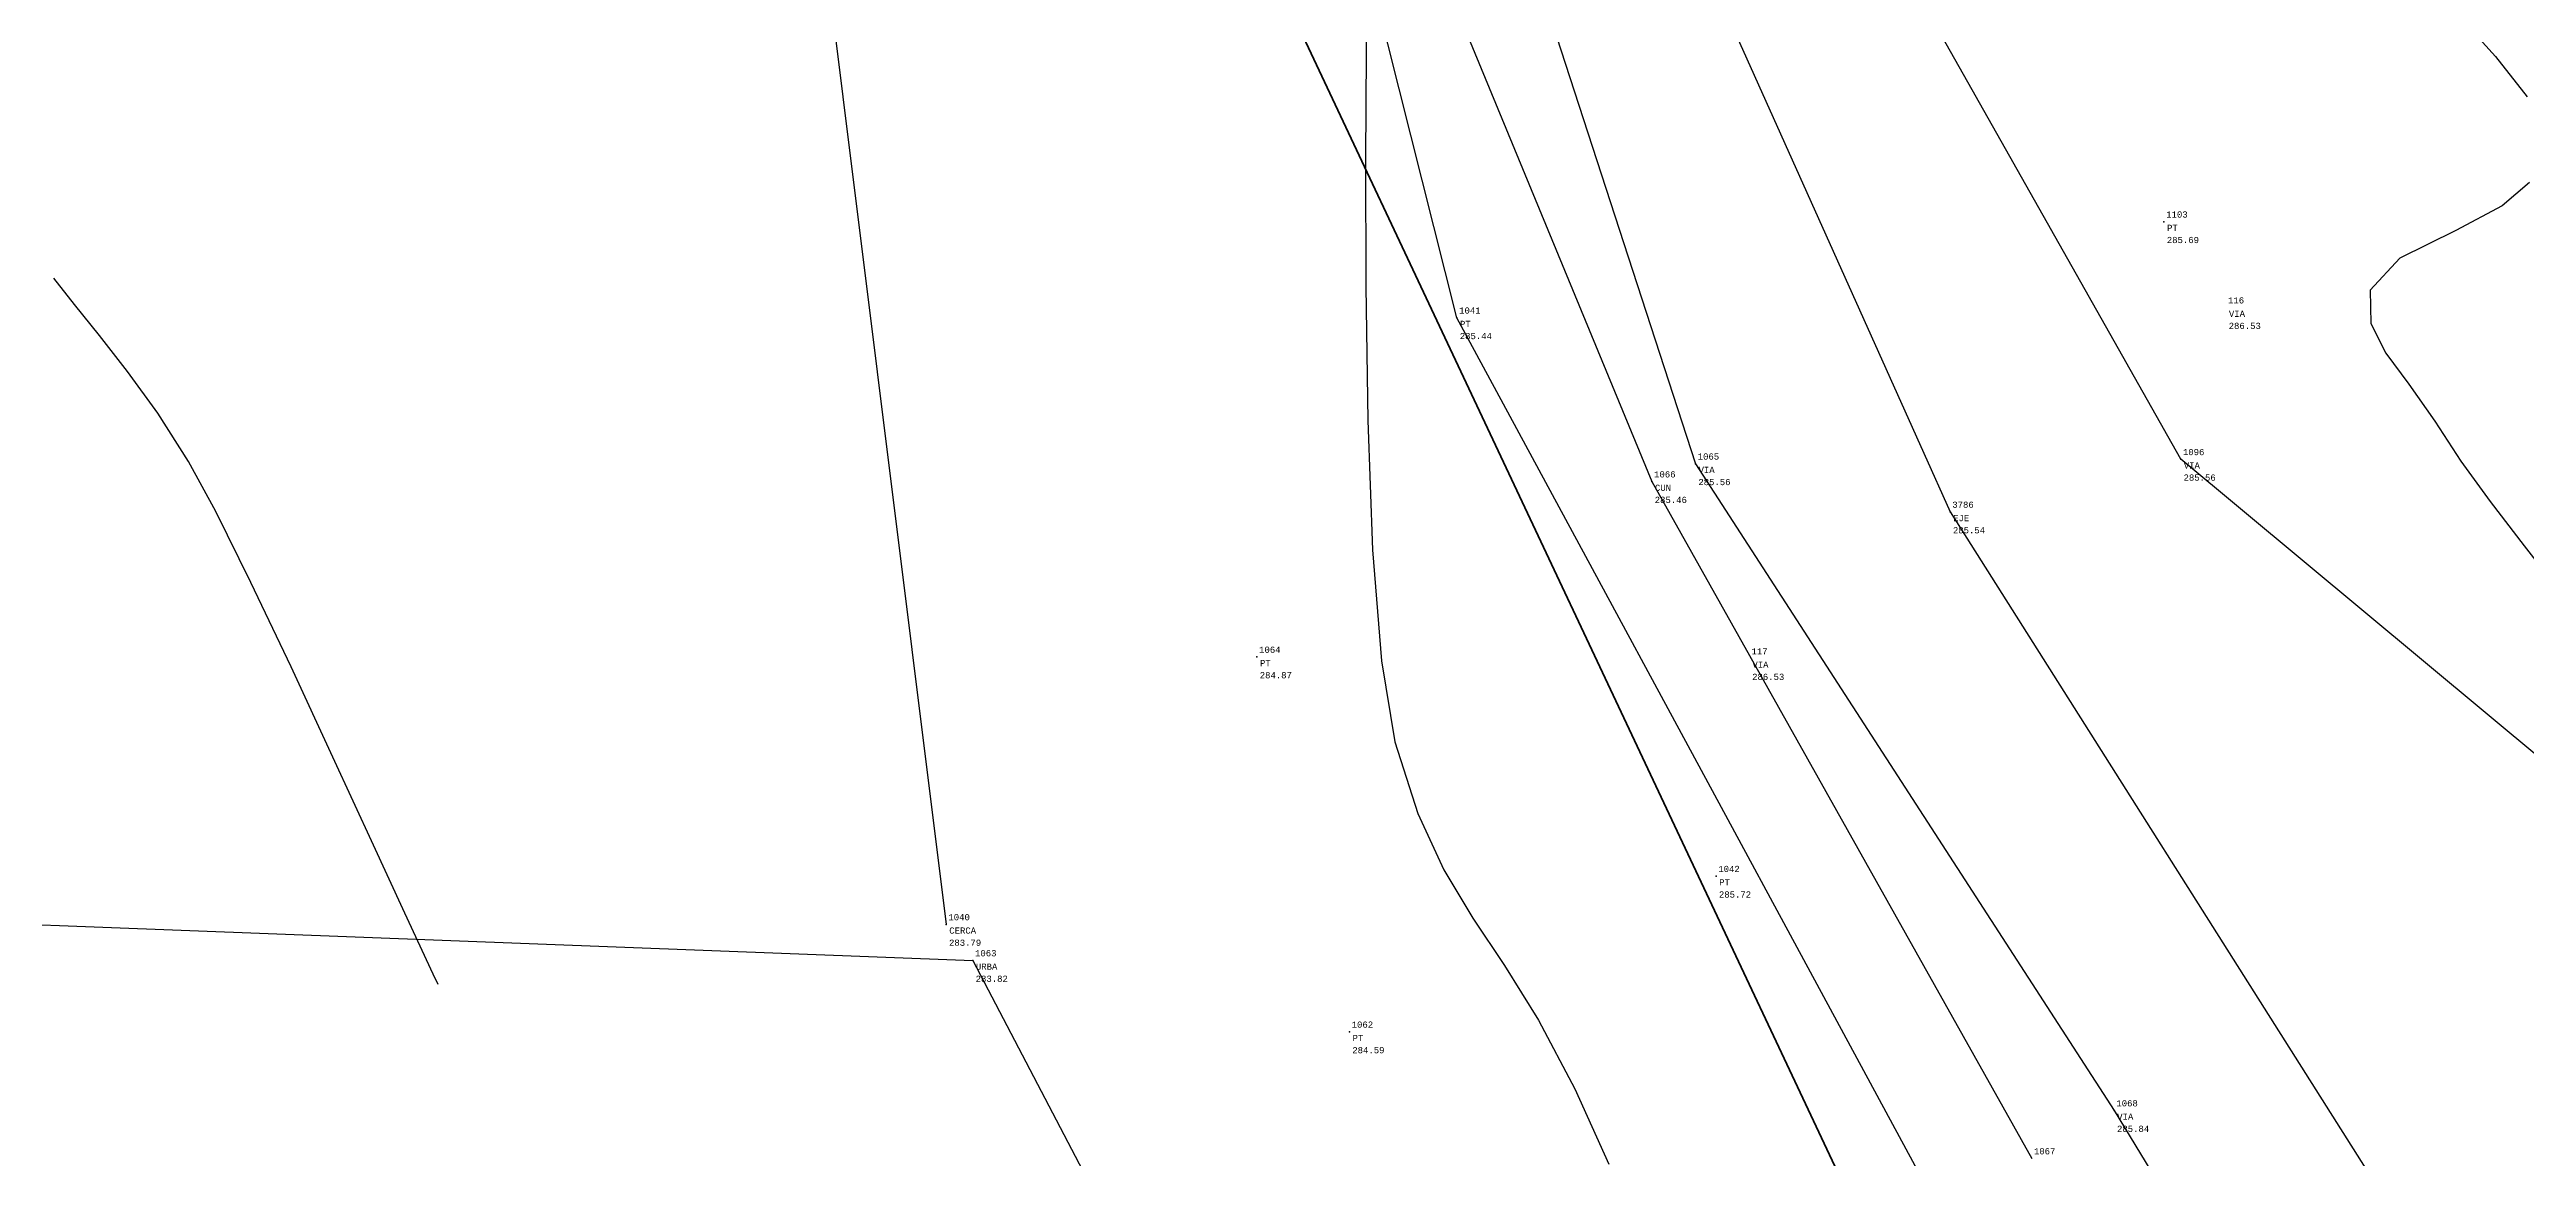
# Model space of a CAD drawing. Header units: metres. Extents: x 5050628 to 5051715, y 2427226 to 2427693.
# Drawn here: x 5051018.94 to 5051038.92, y 2427410.56 to 2427419.5 of the extents above; entities that cross this region are included whole.
import ezdxf
from ezdxf.enums import TextEntityAlignment as Align

# ---------------------------------------------------------------- set-up
doc = ezdxf.new("R2010")
doc.units = ezdxf.units.M
for name, color, linetype in [('1. Eje Vía', 7, 'Continuous'), ('C-TOPO-MINR-N', 11, 'Continuous'), ('Cerca', 90, 'FENCELINE2'), ('Cuneta N', 150, 'Continuous'), ('CVL_PUNTO', 2, 'Continuous'), ('CVL_PUNTO_COR', 2, 'Continuous'), ('CVL_PUNTO_NUM', 2, 'Continuous'), ('Urbanizacion', 222, 'Continuous'), ('Vía', 40, 'Continuous')]:
    doc.layers.add(name, color=color, linetype=linetype)
doc.layers.add('Linea del alumbrado', color=2, linetype='Continuous', lineweight=100)
doc.styles.add('MONOTXT4', font='monotxt4.shx')
doc.linetypes.add('FENCELINE2', pattern='A,0.25,-0.1,[132,ltypeshp.shx,S=0.1,R=0,X=-0.1,Y=0],-0.1,1', length=1.45)

msp = doc.modelspace()

# ---------------------------------------------------------------- linework, layer by layer
at = {"layer": '1. Eje Vía', "elevation": 280.286, "flags": 128}
msp.add_lwpolyline([(5051009.27, 2427481.095), (5051011.683, 2427474.781), (5051013.901, 2427469.598), (5051015.895, 2427464.923), (5051018.545, 2427458.76), (5051021.26, 2427452.358), (5051023.643, 2427446.518), (5051025.909, 2427440.562), (5051028.059, 2427434.158), (5051029.64, 2427428.133), (5051031.572, 2427421.798), (5051034.273, 2427415.772), (5051037.725, 2427410.319)], dxfattribs=at)
at = {"layer": 'C-TOPO-MINR-N', "color": 32, "linetype": 'Continuous', "lineweight": -3}
for points in [[(5051039.176, 2427420.763, 286.966), (5051038.49, 2427420.716, 286.966), (5051038.155, 2427420.657, 286.966), (5051038.033, 2427420.603, 286.966), (5051038.006, 2427420.571, 286.966), (5051037.984, 2427420.508, 286.966), (5051037.985, 2427420.375, 286.966), (5051038.075, 2427420.16, 286.966), (5051038.309, 2427419.85, 286.966), (5051038.674, 2427419.446, 286.966), (5051038.929, 2427419.122, 286.966)], [(5051029.57, 2427420.087, 285.966), (5051029.563, 2427419.483, 285.966), (5051029.557, 2427418.618, 285.966), (5051029.558, 2427417.592, 285.966), (5051029.575, 2427416.509, 285.966), (5051029.614, 2427415.467, 285.966), (5051029.685, 2427414.57, 285.966), (5051029.793, 2427413.918, 285.966), (5051029.979, 2427413.339, 285.966), (5051030.189, 2427412.885, 285.966), (5051030.422, 2427412.495, 285.966), (5051030.677, 2427412.111, 285.966), (5051030.952, 2427411.671, 285.966), (5051031.246, 2427411.117, 285.966), (5051031.52, 2427410.51, 285.966)], [(5051038.947, 2427418.431, 286.966), (5051038.727, 2427418.243, 286.966), (5051038.353, 2427418.042, 286.966), (5051037.903, 2427417.819, 286.966), (5051037.662, 2427417.562, 286.966), (5051037.668, 2427417.292, 286.966), (5051037.788, 2427417.052, 286.966), (5051037.976, 2427416.802, 286.966), (5051038.185, 2427416.505, 286.966), (5051038.395, 2427416.181, 286.966), (5051038.63, 2427415.856, 286.966), (5051038.905, 2427415.499, 286.966), (5051039.234, 2427415.076, 286.966)], [(5051022.073, 2427411.959, 283.966), (5051022.033, 2427412.043, 283.966), (5051021.944, 2427412.234, 283.966), (5051021.789, 2427412.569, 283.966), (5051021.552, 2427413.084, 283.966), (5051021.225, 2427413.794, 283.966), (5051020.887, 2427414.521, 283.966), (5051020.563, 2427415.203, 283.966), (5051020.28, 2427415.776, 283.966), (5051020.06, 2427416.18, 283.966), (5051019.811, 2427416.569, 283.966), (5051019.568, 2427416.906, 283.966), (5051019.341, 2427417.196, 283.966), (5051019.14, 2427417.445, 283.966), (5051018.974, 2427417.658, 283.966)]]:
    msp.add_polyline3d(points, dxfattribs=at)
at = {"layer": 'Cerca', "elevation": 279.535, "flags": 128}
msp.add_lwpolyline([(5050974.648, 2427403.009), (5050974.087, 2427403.657), (5050972.488, 2427408.229), (5050970.403, 2427411.399), (5050969.471, 2427413.283), (5050969.248, 2427415.495), (5050970.507, 2427420.085), (5050971.096, 2427422.2), (5050971.56, 2427426.841), (5050971.283, 2427429.947), (5050970.45, 2427433.378), (5050968.473, 2427438.338), (5050965.521, 2427444.127), (5050961.933, 2427450.972), (5050957.394, 2427459.623), (5050954.492, 2427465.268), (5050953.127, 2427468.349), (5050951.501, 2427474.751), (5050951.987, 2427481.382), (5050954.36, 2427487.765), (5050957.334, 2427492.135), (5050962.92, 2427496.553), (5050967.723, 2427498.394), (5050972.385, 2427498.997), (5050977.369, 2427497.848), (5050983.192, 2427496.549), (5050985.271, 2427496.424), (5050990.815, 2427495.224), (5050995.507, 2427492.991), (5050999.158, 2427489.401), (5051001.516, 2427485.378), (5051003.026, 2427482.619), (5051005.386, 2427476.192), (5051008.641, 2427468.572), (5051012.663, 2427457.628), (5051016.366, 2427448.797), (5051019.33, 2427441.846), (5051021.66, 2427436.096), (5051023.95, 2427430.261), (5051026.173, 2427412.444)], dxfattribs=at)
at = {"layer": 'Cuneta N'}
for points in [[(5050961.391, 2427498.569, 279.639), (5050966.763, 2427501.034, 279.746), (5050972.272, 2427501.766, 279.849), (5050978.256, 2427501.519, 280.136), (5050983.592, 2427500.616, 280.35), (5050989.498, 2427499.25, 280.577), (5050994.474, 2427497.374, 280.838), (5051000.015, 2427493.978, 281.25), (5051003.512, 2427489.458, 281.522), (5051004.86, 2427486.612, 281.655), (5051006.354, 2427483, 281.839), (5051008.797, 2427476.173, 282.305), (5051012.512, 2427467.91, 282.739), (5051016.987, 2427456.797, 283.594), (5051020.234, 2427449.872, 283.784), (5051023.372, 2427441.013, 284.257), (5051026.146, 2427431.159, 284.742), (5051027.138, 2427428.374, 285.086), (5051029.769, 2427421.1, 285.505), (5051031.867, 2427416.017, 285.927), (5051034.932, 2427410.555, 286.252)], [(5051034.568, 2427409.43, 286.551), (5051030.294, 2427417.339, 285.906), (5051029.367, 2427421.011, 285.544), (5051026.394, 2427428.109, 285.215), (5051025.467, 2427430.878, 285.068), (5051022.864, 2427440.692, 284.632), (5051019.815, 2427449.403, 284.211), (5051016.56, 2427456.545, 283.961), (5051012.027, 2427467.684, 283.039), (5051008.397, 2427476.066, 282.518), (5051005.939, 2427482.62, 282.259), (5051004.399, 2427486.255, 282.131), (5051003.057, 2427489.236, 281.934), (5050999.736, 2427493.566, 281.67), (5050994.152, 2427496.681, 281.4), (5050989.32, 2427498.765, 280.951), (5050983.471, 2427500.115, 280.796), (5050978.179, 2427501.142, 280.62), (5050972.237, 2427501.381, 280.3), (5050966.946, 2427500.632, 280.246), (5050961.657, 2427498.178, 279.957), (5050956.628, 2427492.824, 279.505)]]:
    msp.add_polyline3d(points, dxfattribs=at)
at = {"layer": 'CVL_PUNTO', "color": 4}
for p in [(5051035.999, 2427418.114, 286.154), (5051035.999, 2427418.114, 286.154), (5051030.294, 2427417.339, 285.906), (5051030.294, 2427417.339, 285.906), (5051032.219, 2427416.161, 286.03), (5051032.219, 2427416.161, 286.03), (5051036.134, 2427416.197, 286.023), (5051036.134, 2427416.197, 286.023), (5051031.867, 2427416.017, 285.927), (5051031.867, 2427416.017, 285.927), (5051034.273, 2427415.772, 286.002), (5051034.273, 2427415.772, 286.002), (5051028.68, 2427414.602, 285.341), (5051028.68, 2427414.602, 285.341), (5051032.385, 2427412.833, 286.19), (5051032.385, 2427412.833, 286.19), (5051026.173, 2427412.444, 284.257), (5051026.173, 2427412.444, 284.257), (5051026.388, 2427412.153, 284.29), (5051026.388, 2427412.153, 284.29), (5051029.427, 2427411.577, 285.053), (5051029.427, 2427411.577, 285.053), (5051035.597, 2427410.942, 286.303), (5051035.597, 2427410.942, 286.303)]:
    msp.add_point(p, dxfattribs=at)
at = {"layer": 'Linea del alumbrado', "elevation": 280.041, "flags": 128}
msp.add_lwpolyline([(5050812.867, 2427369.13), (5050833.83, 2427364.636), (5050857.843, 2427361.544), (5050881.81, 2427356.327), (5050912.191, 2427365.497), (5050933.547, 2427378.473), (5050946.337, 2427393.894), (5050969.149, 2427423.924), (5050960.949, 2427448.329), (5050950.71, 2427470.945), (5050943.61, 2427492.233), (5050972.115, 2427500.722), (5051002.946, 2427500.291), (5051019.315, 2427467.545), (5051026.921, 2427424.142), (5051037.766, 2427401.092)], dxfattribs=at)
at = {"layer": 'Urbanizacion', "elevation": 278.688, "flags": 128}
msp.add_lwpolyline([(5050974.648, 2427403.009), (5050984.434, 2427414.065), (5050998.977, 2427415.036), (5051004.171, 2427412.85), (5051011.503, 2427412.723), (5051026.388, 2427412.153), (5051030.125, 2427405.009)], dxfattribs=at)
at = {"layer": 'Vía'}
for points in [[(5051006.859, 2427483.126, 282.022), (5051009.461, 2427476.467, 282.412), (5051012.889, 2427468.213, 282.83), (5051017.375, 2427456.913, 283.608), (5051021.017, 2427450.223, 284.046), (5051024.105, 2427441.094, 284.451), (5051026.978, 2427431.273, 284.976), (5051027.709, 2427428.74, 285.155), (5051030.555, 2427421.281, 285.673), (5051032.219, 2427416.161, 286.03), (5051035.597, 2427410.942, 286.303), (5051038.563, 2427406.061, 286.482)], [(5051056.399, 2427412.255, 288.339), (5051050.407, 2427411.614, 287.451), (5051045.013, 2427411.483, 286.835), (5051040.067, 2427412.924, 286.298), (5051036.134, 2427416.197, 286.023), (5051033.131, 2427421.517, 285.638), (5051031.19, 2427427.492, 285.354), (5051030.159, 2427432.075, 285.11), (5051030.159, 2427432.075, 285.11), (5051032.236, 2427434.365, 285.51), (5051037.729, 2427436.716, 287.004), (5051042.034, 2427439.545, 288.454), (5051049.008, 2427441.32, 290.34), (5051055.261, 2427443.456, 291.415)]]:
    msp.add_polyline3d(points, dxfattribs=at)

# ---------------------------------------------------------------- texts
at = {"layer": 'CVL_PUNTO_COR', "color": 4, "style": 'MONOTXT4'}
for s, p in [('285.69', (5051036.022, 2427417.991, 286.154)), ('285.44', (5051030.317, 2427417.216, 285.906)), ('285.56', (5051032.242, 2427416.038, 286.03)), ('285.56', (5051036.157, 2427416.074, 286.023)), ('285.46', (5051031.89, 2427415.894, 285.927)), ('285.54', (5051034.296, 2427415.649, 286.002)), ('284.87', (5051028.703, 2427414.479, 285.341)), ('285.72', (5051032.408, 2427412.71, 286.19)), ('283.79', (5051026.196, 2427412.321, 284.257)), ('283.82', (5051026.411, 2427412.03, 284.29)), ('284.59', (5051029.45, 2427411.454, 285.053)), ('285.84', (5051035.62, 2427410.819, 286.303))]:
    msp.add_text(s, height=0.05, dxfattribs=at).set_placement(p, align=Align.TOP_LEFT)
at = {"layer": 'CVL_PUNTO_COR', "color": 0, "style": 'MONOTXT4'}
for p in [(5051036.521, 2427417.298, 287.001), (5051032.676, 2427414.466, 286.993)]:
    msp.add_text('286.53', height=0.05, dxfattribs=at).set_placement(p, align=Align.TOP_LEFT)
at = {"layer": 'CVL_PUNTO_NUM', "color": 4, "style": 'MONOTXT4'}
for s, p in [('1103', (5051036.017, 2427418.132, 286.154)), ('1041', (5051030.312, 2427417.357, 285.906)), ('1065', (5051032.237, 2427416.179, 286.03)), ('1096', (5051036.152, 2427416.215, 286.023)), ('1066', (5051031.885, 2427416.035, 285.927)), ('3786', (5051034.291, 2427415.79, 286.002)), ('1064', (5051028.698, 2427414.62, 285.341)), ('1042', (5051032.403, 2427412.851, 286.19)), ('1040', (5051026.191, 2427412.462, 284.257)), ('1063', (5051026.406, 2427412.171, 284.29)), ('1062', (5051029.445, 2427411.595, 285.053)), ('1068', (5051035.615, 2427410.96, 286.303)), ('1067', (5051034.95, 2427410.573, 286.252))]:
    msp.add_text(s, height=0.05, dxfattribs=at).set_placement(p, align=Align.BOTTOM_LEFT)
for s, p in [('PT', (5051036.024, 2427418.089, 286.154)), ('PT', (5051030.319, 2427417.314, 285.906)), ('VIA', (5051032.244, 2427416.136, 286.03)), ('VIA', (5051036.159, 2427416.172, 286.023)), ('CUN', (5051031.892, 2427415.992, 285.927)), ('EJE', (5051034.298, 2427415.747, 286.002)), ('PT', (5051028.705, 2427414.577, 285.341)), ('PT', (5051032.41, 2427412.808, 286.19)), ('CERCA', (5051026.198, 2427412.419, 284.257)), ('URBA', (5051026.413, 2427412.128, 284.29)), ('PT', (5051029.452, 2427411.552, 285.053)), ('VIA', (5051035.622, 2427410.917, 286.303))]:
    msp.add_text(s, height=0.05, dxfattribs=at).set_placement(p, align=Align.TOP_LEFT)
at = {"layer": 'CVL_PUNTO_NUM', "color": 0, "style": 'MONOTXT4'}
for s, p in [('116', (5051036.516, 2427417.439, 287.001)), ('117', (5051032.671, 2427414.607, 286.993))]:
    msp.add_text(s, height=0.05, dxfattribs=at).set_placement(p, align=Align.BOTTOM_LEFT)
for p in [(5051036.523, 2427417.396, 287.001), (5051032.678, 2427414.564, 286.993)]:
    msp.add_text('VIA', height=0.05, dxfattribs=at).set_placement(p, align=Align.TOP_LEFT)

doc.saveas('drawing.dxf')
